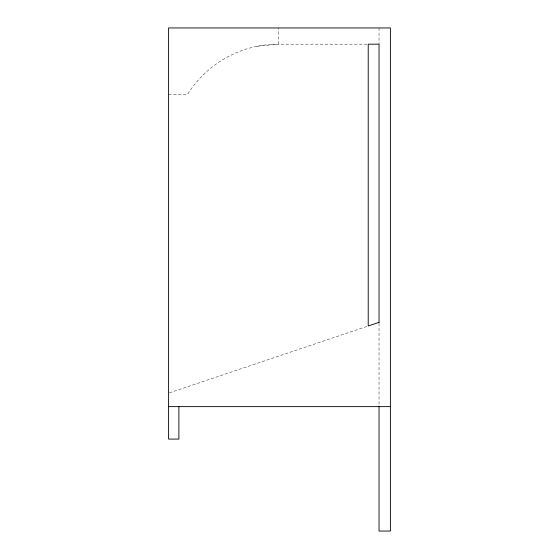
<?xml version="1.0" encoding="UTF-8"?>
<svg xmlns="http://www.w3.org/2000/svg" width="559" height="559" viewBox="0 0 559 559"><rect width="100%" height="100%" fill="white"/><g stroke="black" fill="none" stroke-linecap="round" stroke-linejoin="round"><path stroke-width="0.42" stroke-dasharray="2.79 2.1" d="M169.426 392.858L367.487 326.232M256.721 46.362L278.2 44.182L366.865 44.182M168.601 94.38L187.6 94.38A106.853 106.853 0 0 1 278.2 44.182L278.2 27.95M379.037 27.95L379.037 43.672M379.037 323.172L379.037 405.275"/><path stroke-width="0.84" d="M168.601 406.631L390.399 406.631M379.037 406.148L379.037 531.05L390.399 531.05L390.399 27.95L168.601 27.95L168.601 439.088L178.88 439.088L178.88 406.631M379.037 322.347L368.22 325.981L368.22 44.182L379.037 44.182L379.037 322.347"/></g></svg>
